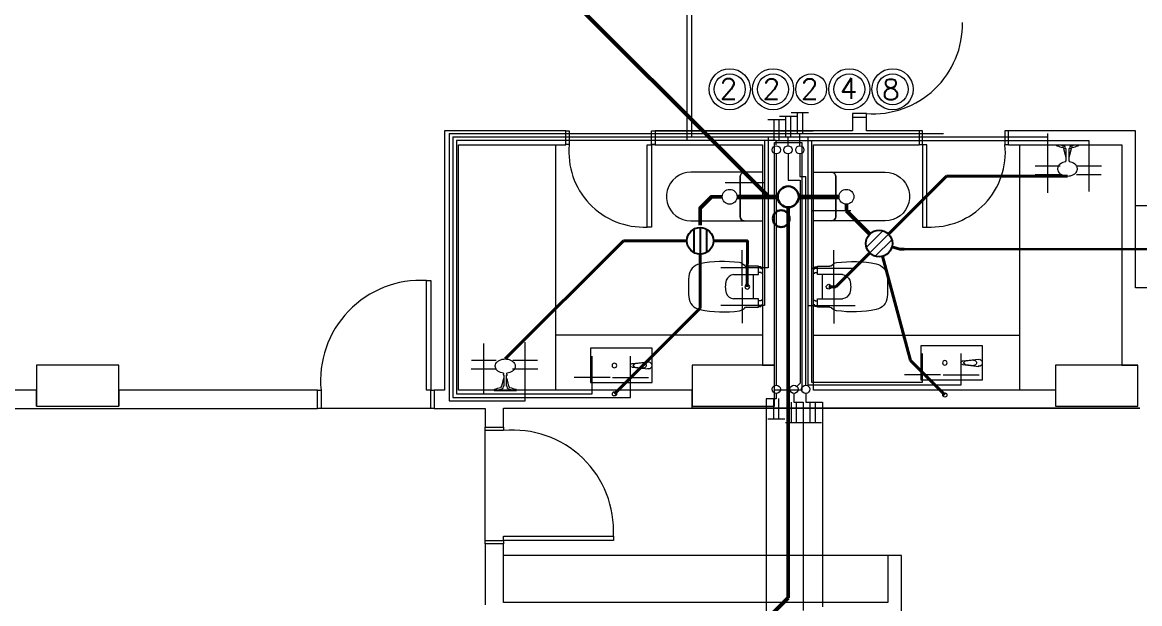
# Model space of a CAD drawing. Header units: millimetres. Extents: x 539 to 842, y -453 to -96.
# Drawn here: x 756.59 to 764.73, y -267.34 to -263.1 of the extents above; entities that cross this region are included whole.
import ezdxf

# ---------------------------------------------------------------- set-up
doc = ezdxf.new("R2010")
doc.units = ezdxf.units.MM
doc.header["$LTSCALE"] = 0.1
doc.linetypes.add('ACAD_ISO02W100', pattern=[15, 12, -3])
doc.linetypes.add('CONTINUA', pattern=[0])
doc.layers.get('0').update_dxf_attribs({"lineweight": 5})
for name, color, linetype, lineweight in [('00-Agua Caliente', 1, 'Continuous', 20), ('00-Agua Fria', 5, 'ACAD_ISO02W100', 20), ('00-Texto AC', 7, 'Continuous', 18), ('00-Texto AF', 7, 'Continuous', 18), ('A-DETL-GENF', 7, 'Continuous', 5), ('MUEBLES', 250, 'Continuous', 5), ('P-SANR-FIXT', 7, 'Continuous', 5)]:
    doc.layers.add(name, color=color, linetype=linetype, lineweight=lineweight)
for name, color, linetype in [('00-Pluvial', 40, 'Continuous'), ('00-Secundario', 24, 'Continuous'), ('00-Ventilacion', 3, 'Continuous'), ('Secundario', 24, 'Continuous'), ('Textos', 7, 'Continuous')]:
    doc.layers.add(name, color=color, linetype=linetype)
doc.layers.add('00-Primario', color=7, linetype='Continuous', true_color=0xff2400)
doc.styles.add('Romans', font='romans.shx')

# ---------------------------------------------------------------- blocks, each defined once
blk = doc.blocks.new('LLP')
at = {"layer": '00-Agua Fria', "color": 0, "linetype": 'Continuous', "lineweight": 20}
for p, q in [((-1, 2.4), (1, 2.4)), ((-0.3, 2.4), (-0.3, 0)), ((0.3, 2.4), (0.3, 0))]:
    blk.add_line(p, q, dxfattribs=at)
blk = doc.blocks.new('Shower-Valve_Trim-KOHLER-Alteo-K-TS45106 - 2_5 GPM_ 2BZ-Oil-Rubed Nickel-V9-2-TORRE-ARQ- PB _-2_14_')
at = {"color": 8}
for p, q in [((4.3416, 6.4003), (4.3522, 6.4435)), ((4.3522, 6.4435), (4.3551, 6.4414)), ((4.3611, 6.4796), (4.3663, 6.4756)), ((4.3311, 6.3571), (4.3416, 6.4003)), ((4.3346, 6.3575), (4.3311, 6.3571)), ((4.367, 6.3792), (4.3521, 6.3806)), ((4.36, 6.4129), (4.3738, 6.4072)), ((4.411, 6.3673), (4.3642, 6.3675)), ((4.3688, 6.383), (4.368, 6.38)), ((4.4476, 6.3637), (4.3688, 6.383)), ((4.3744, 6.4061), (4.3737, 6.4031)), ((4.3737, 6.4031), (4.4525, 6.3838)), ((4.3768, 6.4189), (4.4184, 6.3975)), ((4.4123, 6.3677), (4.4126, 6.369)), ((4.419, 6.3952), (4.4193, 6.3965)), ((4.46, 6.3584), (4.4521, 6.3603)), ((4.4581, 6.3847), (4.466, 6.3828)), ((4.3287, 6.3221), (4.3222, 6.3209))]:
    blk.add_line(p, q, dxfattribs=at)
for centre, radius, start, end in [((4.3533, 6.4388), 0.00318, 6.89673, 54.99976), ((4.1344, 6.4123), 0.2237, 0.87148, 6.89673), ((4.3633, 6.4717), 0.00488, 3.25124, 51.85776), ((3.6273, 6.4299), 0.742, 359.93192, 3.25124), ((3.6943, 6.7037), 0.742, 329.25124, 332.57056), ((4.3342, 6.3607), 0.00318, 277.50273, 325.60576), ((4.1522, 6.4853), 0.2237, 325.60576, 331.63101), ((4.3518, 6.3775), 0.00308, 84.79907, 151.63101), ((4.3662, 6.3551), 0.0149, 139.93192, 152.57056), ((4.3601, 6.3601), 0.00706, 97.52328, 139.93192), ((4.3611, 6.4158), 0.00308, 180.87148, 247.70342), ((4.3591, 6.3678), 0.000695, 277.52328, 356.27299), ((4.3603, 6.3677), 0.000526, 67.97398, 174.18146), ((4.3642, 6.3773), 0.00985, 247.97398, 269.79628), ((4.3671, 6.3802), 0.000995, 264.79907, 346.25124), ((4.3842, 6.429), 0.0149, 179.93192, 192.57056), ((4.3766, 6.4273), 0.00706, 192.57056, 234.9792), ((4.3721, 6.421), 0.000695, 336.2295, 54.9792), ((4.3733, 6.4205), 0.000526, 158.32103, 264.52851), ((4.3723, 6.4102), 0.00985, 62.70621, 84.52851), ((4.3734, 6.4063), 0.000995, 346.25124, 67.70342), ((4.411, 6.3681), 0.000762, 270.10196, 0.78918), ((4.4127, 6.3681), 0.000925, 95.99199, 180.78918), ((4.4128, 6.3676), 0.000513, 166.25124, 262.7617), ((4.4315, 6.0165), 0.3511, 89.94621, 93.06876), ((4.418, 6.3968), 0.000762, 331.71331, 62.40053), ((4.4195, 6.396), 0.000925, 151.71331, 236.5105), ((4.4198, 6.3964), 0.000513, 69.74079, 166.25124), ((4.5985, 6.6992), 0.3511, 239.43373, 242.55628), ((4.4505, 6.3738), 0.0125, 223.48534, 233.5491), ((4.4442, 6.3652), 0.00187, 233.5491, 279.64306), ((4.4504, 6.3734), 0.0125, 98.95338, 109.01715), ((4.4538, 6.3672), 0.00706, 209.18705, 256.25124), ((4.4488, 6.384), 0.00187, 52.85943, 98.95338), ((4.4225, 6.3692), 0.0319, 28.28366, 30.72004), ((4.4564, 6.3779), 0.00706, 76.25124, 123.31544), ((4.5499, 6.3483), 0.0905, 173.62859, 201.41237), ((4.5504, 6.3502), 0.0905, 131.09011, 158.87389), ((4.5218, 6.383), 0.0469, 98.14028, 131.09011), ((4.5208, 6.3899), 0.0399, 63.17455, 98.14028), ((4.5204, 6.3891), 0.0408, 36.26017, 63.17455), ((4.5007, 6.3747), 0.0652, 13.91273, 36.26017), ((4.4667, 6.3697), 0.0998, 346.25124, 359.22074), ((4.4796, 6.3695), 0.0869, 359.22074, 13.91273), ((4.3278, 6.3269), 0.00488, 280.64472, 329.25124), ((4.5094, 6.3324), 0.0469, 201.41237, 234.3622), ((4.5053, 6.3267), 0.0399, 234.3622, 269.32793), ((4.5053, 6.3276), 0.0408, 269.32793, 296.24232), ((4.4945, 6.3495), 0.0652, 296.24232, 318.58976), ((4.4782, 6.3639), 0.0869, 318.58976, 333.28175), ((4.4667, 6.3697), 0.0998, 333.28175, 346.25124)]:
    blk.add_arc(centre, radius, start, end, dxfattribs=at)
blk = doc.blocks.new('Sanitary_Toilets_Ceramica-Catalano_Zero-70-One-Piece-Close-Coupled-Syphonic - Default-V1-2-TORRE-ARQ- PB _-2_14_')
at = {"layer": 'A-DETL-GENF', "color": 8}
for p, q in [((0.0444, 0.177), (0.0015, 0.177)), ((0.0887, 0.177), (0.0444, 0.177)), ((0.1331, 0.177), (0.0887, 0.177)), ((0.1331, 0.177), (0.1423, 0.1755)), ((0.524, 0.177), (0.1331, 0.177)), ((0.1423, 0.1755), (0.1331, 0.177)), ((0.1423, 0.1755), (0.1507, 0.1713)), ((0.1507, 0.1713), (0.1423, 0.1755)), ((0.1507, 0.1713), (0.1573, 0.1646)), ((0.1573, 0.1646), (0.1507, 0.1713)), ((0.1573, 0.1646), (0.1616, 0.1563)), ((0.1616, 0.1563), (0.1573, 0.1646)), ((0.5531, 0.1746), (0.524, 0.177)), ((0.5815, 0.1674), (0.5531, 0.1746)), ((0.6082, 0.1557), (0.5815, 0.1674)), ((0.1616, 0.1563), (0.1631, 0.147)), ((0.1631, 0.147), (0.1616, 0.1563)), ((0.1631, 0.147), (0.1631, -0.147)), ((0.1631, 0.098), (0.1631, 0.147)), ((0.1631, 0.049), (0.1631, 0.098)), ((0.6327, 0.1397), (0.6082, 0.1557)), ((0.6542, 0.1199), (0.6327, 0.1397)), ((0.6722, 0.0968), (0.6542, 0.1199)), ((0.6861, 0.0711), (0.6722, 0.0968)), ((0.1631, 0), (0.1631, 0.049)), ((0.6956, 0.0435), (0.6861, 0.0711)), ((0.7004, 0.0146), (0.6956, 0.0435)), ((0.7004, -0.0146), (0.7004, 0.0146)), ((0.1631, -0.049), (0.1631, 0)), ((0.1631, -0.098), (0.1631, -0.049)), ((0.6722, -0.0968), (0.6861, -0.0711)), ((0.6861, -0.0711), (0.6956, -0.0435)), ((0.6956, -0.0435), (0.7004, -0.0146)), ((0.1616, -0.1563), (0.1573, -0.1646)), ((0.1573, -0.1646), (0.1616, -0.1563)), ((0.1631, -0.147), (0.1616, -0.1563)), ((0.1616, -0.1563), (0.1631, -0.147)), ((0.1631, -0.147), (0.1631, -0.098)), ((0.5815, -0.1674), (0.6082, -0.1557)), ((0.6082, -0.1557), (0.6327, -0.1397)), ((0.6327, -0.1397), (0.6542, -0.1199)), ((0.6542, -0.1199), (0.6722, -0.0968)), ((0.0015, -0.177), (0.0444, -0.177)), ((0.0444, -0.177), (0.0887, -0.177)), ((0.0887, -0.177), (0.1331, -0.177)), ((0.1423, -0.1755), (0.1331, -0.177)), ((0.1331, -0.177), (0.1423, -0.1755)), ((0.1331, -0.177), (0.524, -0.177)), ((0.1507, -0.1713), (0.1423, -0.1755)), ((0.1423, -0.1755), (0.1507, -0.1713)), ((0.1573, -0.1646), (0.1507, -0.1713)), ((0.1507, -0.1713), (0.1573, -0.1646)), ((0.524, -0.177), (0.5531, -0.1746)), ((0.5531, -0.1746), (0.5815, -0.1674))]:
    blk.add_line(p, q, dxfattribs=at)
blk = doc.blocks.new('Vitreous china bidet _ Debba _ Roca _ 355994xx0 - White - Debba- Roca-2705266-2-TORRE-ARQ- PB _-2_14_')
at = {"layer": 'P-SANR-FIXT', "color": 8}
for p, q in [((0.0357, 0.0802), (0.0357, 0.2622)), ((0.2143, 0.2622), (0.2143, 0.0802)), ((-0.0236, 0.1689), (-0.0236, 0.0802)), ((0.2736, 0.0802), (0.2738, 0.1687)), ((0.0357, 0.1159), (0.2143, 0.1159)), ((-0.0236, 0.0802), (-0.0194, 0.0802)), ((-0.0194, 0.0802), (-0.0194, 0.0596)), ((-0.0194, 0.0802), (0.0221, 0.0802)), ((-0.0194, 0.0596), (-0.006, 0.0596)), ((-0.006, 0.0596), (-0.006, 0.0508)), ((0.0221, 0.0802), (0.0357, 0.0802)), ((0.0221, 0.0596), (0.0221, 0.0802)), ((0.026, 0.0596), (0.0221, 0.0596)), ((0.026, 0.0508), (0.026, 0.0596)), ((0.2143, 0.0802), (0.2279, 0.0802)), ((0.224, 0.0596), (0.2279, 0.0596)), ((0.224, 0.0508), (0.224, 0.0596)), ((0.2279, 0.0802), (0.2694, 0.0802)), ((0.2279, 0.0596), (0.2279, 0.0802)), ((0.256, 0.0508), (0.256, 0.0596)), ((0.256, 0.0596), (0.2694, 0.0596)), ((0.2694, 0.0596), (0.2694, 0.0802)), ((0.2694, 0.0802), (0.2736, 0.0802))]:
    blk.add_line(p, q, dxfattribs=at)
for centre, radius, start, end in [((0.0575, 0.4868), 0.1013, 93.86915, 168.75559), ((0.125, -0.5106), 1.1009, 86.13085, 93.86915), ((0.1925, 0.4868), 0.1013, 11.24441, 86.13085), ((0.8089, 0.3374), 0.8673, 168.75559, 187.87391), ((-0.5589, 0.3374), 0.8673, 352.12609, 11.24441), ((0.1, 0.2529), 0.0649, 110.16908, 171.83092), ((0.1293, 0.1353), 0.1859, 91.32885, 106.15101), ((0.1207, 0.1353), 0.1859, 73.84899, 88.67115), ((0.15, 0.2529), 0.0649, 8.16908, 69.83092), ((0.0086, 0.2267), 0.0594, 187.87391, 225.1331), ((-0.0411, 0.1689), 0.0175, 0, 63.70008), ((0.125, 0.1608), 0.0175, 0, 180), ((0.2904, 0.1686), 0.0167, 126.27151, 179.72849), ((0.2414, 0.2267), 0.0594, 311.25476, 352.12609), ((0.125, 0.1608), 0.0175, 180, 0)]:
    blk.add_arc(centre, radius, start, end, dxfattribs=at)
blk = doc.blocks.new('Bacha 45x25cm')
at = {"layer": 'MUEBLES', "color": 8}
for p, q in [((0.1116, 0.1456), (0.0994, 0.0278)), ((0.1062, 0.0625), (0.1134, 0.1271)), ((0.1367, 0.1258), (0.1438, 0.0625)), ((0.1384, 0.1456), (0.1506, 0.0278))]:
    blk.add_line(p, q, dxfattribs=at)
blk.add_lwpolyline([(0, 0.45), (0.25, 0.45), (0.25, 0), (0, 0)], close=True, dxfattribs=at)
blk.add_circle((0.125, 0.275), 0.0166, dxfattribs=at)
for centre, radius, start, end in [((0.125, 0.1456), 0.0134, 0, 180), ((0.125, 0.1258), 0.0117, 360, 173.64144), ((0.125, 0.0278), 0.0256, 168.17214, 11.82786), ((0.125, 0.0625), 0.0188, 167.28289, 12.84679)]:
    blk.add_arc(centre, radius, start, end, dxfattribs=at)
blk = doc.blocks.new('Shower-Valve_Trim-KOHLER-Alteo-K-TS45106 - 2_5 GPM_ 2BZ-Oil-Rubed Nickel-V13-2-TORRE-ARQ- PB _-2_14_')
at = {"layer": 'P-SANR-FIXT'}
for p, q in [((1.611, -12.1876), (1.6021, -12.2238)), ((1.6045, -12.1888), (1.611, -12.1876)), ((1.4751, -12.2514), (1.4672, -12.2495)), ((1.4732, -12.2251), (1.4811, -12.227)), ((1.5595, -12.2698), (1.4807, -12.2505)), ((1.4856, -12.2304), (1.5644, -12.2497)), ((1.5142, -12.2619), (1.5139, -12.2632)), ((1.5564, -12.2856), (1.5148, -12.2642)), ((1.5209, -12.2345), (1.5206, -12.2357)), ((1.5222, -12.234), (1.569, -12.2342)), ((1.5588, -12.2728), (1.5595, -12.2698)), ((1.5732, -12.2796), (1.5594, -12.2739)), ((1.5644, -12.2497), (1.5652, -12.2467)), ((1.5662, -12.2459), (1.5811, -12.2473)), ((1.5916, -12.267), (1.581, -12.3102)), ((1.6021, -12.2238), (1.5916, -12.267)), ((1.5986, -12.2243), (1.6021, -12.2238)), ((1.5722, -12.3464), (1.5669, -12.3423)), ((1.581, -12.3102), (1.5722, -12.3464)), ((1.581, -12.3102), (1.5781, -12.3081))]:
    blk.add_line(p, q, dxfattribs=at)
for centre, radius, start, end in [((1.4664, -12.2364), 0.0998, 153.28874, 166.25824), ((1.455, -12.2306), 0.0869, 138.59676, 153.28874), ((1.4387, -12.2162), 0.0652, 116.24931, 138.59676), ((1.4279, -12.1943), 0.0408, 89.33493, 116.24931), ((1.4279, -12.1935), 0.0399, 54.3692, 89.33493), ((1.4238, -12.1991), 0.0469, 21.41937, 54.3692), ((1.3832, -12.215), 0.0905, 353.63559, 21.41937), ((2.2389, -12.5704), 0.742, 149.25824, 152.57756), ((1.6054, -12.1936), 0.00488, 100.65172, 149.25824), ((1.4664, -12.2364), 0.0998, 166.25824, 179.22773), ((1.4536, -12.2362), 0.0869, 179.22773, 193.91972), ((1.4325, -12.2414), 0.0652, 193.91972, 216.26716), ((1.4128, -12.2559), 0.0408, 216.26716, 243.18155), ((1.4114, -12.2497), 0.0469, 278.14728, 311.09711), ((1.3828, -12.2169), 0.0905, 311.09711, 338.88089), ((1.4768, -12.2446), 0.00706, 256.25824, 303.32243), ((1.4794, -12.2339), 0.00706, 29.19404, 76.25824), ((1.5107, -12.2359), 0.0319, 208.29066, 210.72704), ((1.4844, -12.2507), 0.00187, 232.86642, 278.96038), ((1.4827, -12.2402), 0.0125, 278.96038, 289.02414), ((1.489, -12.232), 0.00187, 53.5561, 99.65005), ((1.4826, -12.2405), 0.0125, 43.49233, 53.5561), ((1.3347, -12.566), 0.3511, 59.44073, 62.56327), ((1.5017, -11.8832), 0.3511, 269.9532, 273.07575), ((1.5134, -12.2631), 0.000513, 249.74778, 346.25824), ((1.5137, -12.2627), 0.000925, 331.7203, 56.51749), ((1.5152, -12.2635), 0.000762, 151.7203, 242.40752), ((1.5204, -12.2343), 0.000513, 346.25824, 82.76869), ((1.5205, -12.2348), 0.000925, 275.99899, 0.79617), ((1.5222, -12.2348), 0.000762, 90.10895, 180.79617), ((1.5609, -12.2769), 0.00985, 242.71321, 264.5355), ((1.5598, -12.273), 0.000995, 166.25824, 247.71042), ((1.5599, -12.2872), 0.000526, 338.32802, 84.5355), ((1.5611, -12.2877), 0.000695, 156.23649, 234.9862), ((1.5566, -12.294), 0.00706, 12.57756, 54.9862), ((1.5661, -12.2469), 0.000995, 84.80606, 166.25824), ((1.569, -12.244), 0.00985, 67.98097, 89.80327), ((1.5728, -12.2344), 0.000526, 247.98097, 354.18845), ((1.5721, -12.2825), 0.00308, 0.87847, 67.71042), ((1.5741, -12.2345), 0.000695, 97.53028, 176.27998), ((1.573, -12.2268), 0.00706, 277.53028, 319.93892), ((1.7988, -12.279), 0.2237, 180.87847, 186.90372), ((1.567, -12.2218), 0.0149, 319.93892, 332.57756), ((1.5814, -12.2442), 0.00308, 264.80606, 331.63801), ((1.781, -12.352), 0.2237, 145.61276, 151.63801), ((1.599, -12.2274), 0.00318, 97.50972, 145.61276), ((1.4124, -12.2567), 0.0399, 243.18155, 278.14728), ((1.549, -12.2957), 0.0149, 359.93892, 12.57756), ((2.3059, -12.2966), 0.742, 179.93892, 183.25824), ((1.5699, -12.3384), 0.00488, 183.25824, 231.86476), ((1.5799, -12.3055), 0.00318, 186.90372, 235.00676)]:
    blk.add_arc(centre, radius, start, end, dxfattribs=at)
blk = doc.blocks.new('Shower-Valve_Trim-KOHLER-Alteo-K-TS45106 - 2_5 GPM_ 2BZ-Oil-Rubed Nickel-V14-2-TORRE-ARQ- PB _-2_14_')
at = {"color": 8}
for p, q in [((1.611, -12.1876), (1.6021, -12.2238)), ((1.6045, -12.1888), (1.611, -12.1876)), ((1.4751, -12.2514), (1.4672, -12.2495)), ((1.4732, -12.2251), (1.4811, -12.227)), ((1.5595, -12.2698), (1.4807, -12.2505)), ((1.4856, -12.2304), (1.5644, -12.2497)), ((1.5142, -12.2619), (1.5139, -12.2632)), ((1.5564, -12.2856), (1.5148, -12.2642)), ((1.5209, -12.2345), (1.5206, -12.2357)), ((1.5222, -12.234), (1.569, -12.2342)), ((1.5588, -12.2728), (1.5595, -12.2698)), ((1.5732, -12.2796), (1.5594, -12.2739)), ((1.5644, -12.2497), (1.5652, -12.2467)), ((1.5662, -12.2459), (1.5811, -12.2473)), ((1.5916, -12.267), (1.581, -12.3102)), ((1.6021, -12.2238), (1.5916, -12.267)), ((1.5986, -12.2243), (1.6021, -12.2238)), ((1.5722, -12.3464), (1.5669, -12.3423)), ((1.581, -12.3102), (1.5722, -12.3464)), ((1.581, -12.3102), (1.5781, -12.3081))]:
    blk.add_line(p, q, dxfattribs=at)
for centre, radius, start, end in [((1.4664, -12.2364), 0.0998, 153.28874, 166.25824), ((1.455, -12.2306), 0.0869, 138.59676, 153.28874), ((1.4387, -12.2162), 0.0652, 116.24931, 138.59676), ((1.4279, -12.1943), 0.0408, 89.33493, 116.24931), ((1.4279, -12.1935), 0.0399, 54.3692, 89.33493), ((1.4238, -12.1991), 0.0469, 21.41937, 54.3692), ((1.3832, -12.215), 0.0905, 353.63559, 21.41937), ((2.2389, -12.5704), 0.742, 149.25824, 152.57756), ((1.6054, -12.1936), 0.00488, 100.65172, 149.25824), ((1.4664, -12.2364), 0.0998, 166.25824, 179.22773), ((1.4536, -12.2362), 0.0869, 179.22773, 193.91972), ((1.4325, -12.2414), 0.0652, 193.91972, 216.26716), ((1.4128, -12.2559), 0.0408, 216.26716, 243.18155), ((1.4114, -12.2497), 0.0469, 278.14728, 311.09711), ((1.3828, -12.2169), 0.0905, 311.09711, 338.88089), ((1.4768, -12.2446), 0.00706, 256.25824, 303.32243), ((1.4794, -12.2339), 0.00706, 29.19404, 76.25824), ((1.5107, -12.2359), 0.0319, 208.29066, 210.72704), ((1.4844, -12.2507), 0.00187, 232.86642, 278.96038), ((1.4827, -12.2402), 0.0125, 278.96038, 289.02414), ((1.489, -12.232), 0.00187, 53.5561, 99.65005), ((1.4826, -12.2405), 0.0125, 43.49233, 53.5561), ((1.3347, -12.566), 0.3511, 59.44073, 62.56327), ((1.5017, -11.8832), 0.3511, 269.9532, 273.07575), ((1.5134, -12.2631), 0.000513, 249.74778, 346.25824), ((1.5137, -12.2627), 0.000925, 331.7203, 56.51749), ((1.5152, -12.2635), 0.000762, 151.7203, 242.40752), ((1.5204, -12.2343), 0.000513, 346.25824, 82.76869), ((1.5205, -12.2348), 0.000925, 275.99899, 0.79617), ((1.5222, -12.2348), 0.000762, 90.10895, 180.79617), ((1.5609, -12.2769), 0.00985, 242.71321, 264.5355), ((1.5598, -12.273), 0.000995, 166.25824, 247.71042), ((1.5599, -12.2872), 0.000526, 338.32802, 84.5355), ((1.5611, -12.2877), 0.000695, 156.23649, 234.9862), ((1.5566, -12.294), 0.00706, 12.57756, 54.9862), ((1.5661, -12.2469), 0.000995, 84.80606, 166.25824), ((1.569, -12.244), 0.00985, 67.98097, 89.80327), ((1.5728, -12.2344), 0.000526, 247.98097, 354.18845), ((1.5721, -12.2825), 0.00308, 0.87847, 67.71042), ((1.5741, -12.2345), 0.000695, 97.53028, 176.27998), ((1.573, -12.2268), 0.00706, 277.53028, 319.93892), ((1.7988, -12.279), 0.2237, 180.87847, 186.90372), ((1.567, -12.2218), 0.0149, 319.93892, 332.57756), ((1.5814, -12.2442), 0.00308, 264.80606, 331.63801), ((1.781, -12.352), 0.2237, 145.61276, 151.63801), ((1.599, -12.2274), 0.00318, 97.50972, 145.61276), ((1.4124, -12.2567), 0.0399, 243.18155, 278.14728), ((1.549, -12.2957), 0.0149, 359.93892, 12.57756), ((2.3059, -12.2966), 0.742, 179.93892, 183.25824), ((1.5699, -12.3384), 0.00488, 183.25824, 231.86476), ((1.5799, -12.3055), 0.00318, 186.90372, 235.00676)]:
    blk.add_arc(centre, radius, start, end, dxfattribs=at)
blk = doc.blocks.new('2-3y4P F')
at = {"color": 8, "lineweight": 18}
for p, q in [((762.7412, -263.7676), (762.6412, -263.7676)), ((762.6412, -263.7676), (762.6412, -263.7926)), ((762.6412, -263.7926), (762.6412, -263.8926)), ((762.6412, -263.7926), (762.7412, -263.7926)), ((762.7412, -263.7926), (762.7412, -263.7676)), ((762.7412, -263.8926), (762.7412, -263.7926)), ((760.5515, -263.8926), (759.668, -263.8926)), ((759.668, -263.8926), (759.668, -265.7836)), ((760.5515, -263.8933), (760.5765, -263.8933)), ((760.5515, -263.9933), (760.5515, -263.8933)), ((760.5765, -263.8933), (760.5765, -263.9933)), ((761.1765, -263.8933), (761.2015, -263.8933)), ((761.1765, -263.9933), (761.1765, -263.8933)), ((762.6412, -263.8926), (761.2015, -263.8926)), ((761.2015, -263.8933), (761.2015, -263.9933)), ((761.2015, -263.8941), (761.9845, -263.8941)), ((761.9845, -263.8926), (761.9845, -263.8941)), ((761.9875, -263.8926), (761.9875, -263.8951)), ((761.9875, -263.8941), (762.3537, -263.8941)), ((762.3537, -263.8951), (762.3537, -263.8926)), ((762.3567, -263.8941), (762.3567, -263.8926)), ((763.1262, -263.8926), (762.7412, -263.8926)), ((763.1512, -263.8933), (763.1262, -263.8933)), ((763.1262, -263.8933), (763.1262, -263.9933)), ((763.1512, -263.9933), (763.1512, -263.8933)), ((763.7762, -263.8933), (763.7512, -263.8933)), ((763.7512, -263.8933), (763.7512, -263.9933)), ((764.703, -263.8926), (763.7762, -263.8926)), ((763.7762, -263.9933), (763.7762, -263.8933)), ((764.703, -265.0377), (764.703, -263.8926)), ((762.071, -263.9776), (762.2702, -263.9776)), ((762.071, -265.5993), (762.071, -263.9776)), ((762.2702, -263.9776), (762.2702, -265.7831)), ((759.7695, -263.9941), (760.5515, -263.9941)), ((759.7695, -265.7831), (759.7695, -263.9941)), ((760.4753, -263.9942), (760.4754, -265.7827)), ((760.5765, -263.9933), (760.5515, -263.9933)), ((761.145, -263.9941), (761.1765, -263.9941)), ((761.145, -264.5941), (761.145, -263.9941)), ((761.2015, -263.9933), (761.1765, -263.9933)), ((761.2015, -263.9941), (761.1765, -263.9941)), ((761.1765, -263.9941), (761.1765, -264.5941)), ((761.2015, -263.9941), (761.9845, -263.9941)), ((761.9845, -263.9941), (761.9845, -265.5993)), ((762.3567, -263.9941), (763.1262, -263.9941)), ((762.3567, -265.7831), (762.3567, -263.9941)), ((763.1262, -263.9933), (763.1512, -263.9933)), ((763.1512, -263.9941), (763.1262, -263.9941)), ((763.1512, -263.9941), (763.1512, -264.5941)), ((763.1827, -263.9941), (763.1512, -263.9941)), ((763.1827, -264.5941), (763.1827, -263.9941)), ((763.7512, -263.9933), (763.7762, -263.9933)), ((763.7762, -263.9941), (764.6015, -263.9941)), ((763.8567, -263.994), (763.8568, -265.783)), ((764.6015, -263.9941), (764.6015, -265.5996)), ((764.703, -264.4377), (768.5823, -264.4377)), ((761.1765, -264.5941), (761.145, -264.5941)), ((763.1512, -264.5941), (763.1827, -264.5941)), ((759.5373, -264.9836), (759.568, -264.9836)), ((759.5373, -265.7836), (759.5373, -264.9836)), ((759.568, -264.9836), (759.568, -265.7836)), ((768.5823, -265.0377), (764.703, -265.0377)), ((761.9837, -265.3827), (760.4754, -265.3827)), ((762.3567, -265.3826), (763.8567, -265.3825)), ((757.295, -265.5996), (756.695, -265.5996)), ((756.695, -265.5996), (756.695, -265.7836)), ((757.295, -265.7836), (757.295, -265.5996)), ((762.071, -265.5996), (761.471, -265.5996)), ((761.471, -265.5996), (761.471, -265.7831)), ((761.9845, -265.5993), (762.071, -265.5993)), ((762.071, -265.8996), (762.071, -265.5996)), ((764.6015, -265.5996), (764.118, -265.5996)), ((764.118, -265.5996), (764.118, -265.7831)), ((764.6045, -265.5996), (764.6015, -265.5996)), ((764.6015, -265.5996), (764.718, -265.5996)), ((764.6055, -265.5996), (764.6045, -265.5996)), ((764.618, -265.5996), (764.6055, -265.5996)), ((764.718, -265.5996), (764.618, -265.5996)), ((764.718, -265.8996), (764.718, -265.5996)), ((756.695, -265.7836), (753.0661, -265.7836)), ((756.695, -265.7836), (756.695, -265.7851)), ((756.695, -265.8996), (756.695, -265.7836)), ((756.695, -265.7851), (756.695, -265.7861)), ((756.695, -265.7861), (756.695, -265.7986)), ((756.695, -265.7986), (756.695, -265.7996)), ((756.695, -265.7996), (756.695, -265.8996)), ((757.295, -265.7851), (757.295, -265.7836)), ((758.743, -265.7836), (757.295, -265.7836)), ((757.295, -265.7836), (757.295, -265.8996)), ((757.295, -265.7861), (757.295, -265.7851)), ((757.295, -265.7986), (757.295, -265.7861)), ((757.295, -265.7996), (757.295, -265.7986)), ((757.295, -265.8996), (757.295, -265.7996)), ((758.743, -265.7835), (758.768, -265.7835)), ((758.743, -265.9171), (758.743, -265.7835)), ((758.768, -265.7835), (758.768, -265.9171)), ((759.568, -265.7836), (759.5373, -265.7836)), ((759.568, -265.7835), (759.593, -265.7835)), ((759.568, -265.9171), (759.568, -265.7835)), ((759.593, -265.7835), (759.593, -265.9171)), ((759.668, -265.7836), (759.593, -265.7836)), ((761.471, -265.7831), (759.7695, -265.7831)), ((761.471, -265.7831), (761.471, -265.7861)), ((761.471, -265.8996), (761.471, -265.7831)), ((761.471, -265.7861), (761.471, -265.7871)), ((761.471, -265.7871), (761.471, -265.7996)), ((761.471, -265.7996), (761.471, -265.8996)), ((764.118, -265.7831), (762.3567, -265.7831)), ((764.118, -265.7831), (764.118, -265.7861)), ((764.118, -265.7861), (764.118, -265.7871)), ((764.118, -265.7871), (764.118, -265.7996)), ((764.118, -265.7996), (764.118, -265.8996)), ((752.4661, -265.9171), (758.743, -265.9171)), ((753.0661, -265.9156), (758.743, -265.9156)), ((756.695, -265.8996), (757.295, -265.8996)), ((758.768, -265.9171), (758.743, -265.9171)), ((759.568, -265.9171), (758.768, -265.9171)), ((759.593, -265.9171), (759.568, -265.9171)), ((759.593, -265.9171), (759.9643, -265.9171)), ((759.9643, -265.9171), (759.9643, -266.0521)), ((760.0978, -265.9146), (761.471, -265.9146)), ((760.0978, -266.0521), (760.0978, -265.9146)), ((761.471, -265.8996), (762.071, -265.8996)), ((761.471, -265.9146), (761.471, -265.8996)), ((761.471, -265.9121), (764.7305, -265.9121)), ((761.471, -265.9146), (764.733, -265.9146)), ((762.2677, -265.9131), (764.7315, -265.9131)), ((764.118, -265.8996), (764.6015, -265.8996)), ((764.6015, -265.8996), (764.6045, -265.8996)), ((764.6045, -265.8996), (764.6055, -265.8996)), ((764.6055, -265.8996), (764.618, -265.8996)), ((764.618, -265.8996), (764.718, -265.8996)), ((759.9643, -266.0521), (760.0979, -266.0521)), ((759.9643, -266.0771), (759.9643, -266.0521)), ((759.9643, -266.8771), (759.9643, -266.0771)), ((760.0979, -266.0771), (759.9643, -266.0771)), ((760.0979, -266.0521), (760.0979, -266.0771)), ((759.9643, -266.8771), (760.0979, -266.8771)), ((759.9643, -266.9021), (759.9643, -266.8771)), ((759.9643, -266.9021), (759.9643, -267.3453)), ((760.0979, -266.9021), (759.9643, -266.9021)), ((760.0978, -266.8771), (760.0978, -266.8464)), ((760.0978, -266.8464), (760.8978, -266.8464)), ((760.8978, -266.8771), (760.0978, -266.8771)), ((760.0978, -267.3303), (760.0978, -266.9021)), ((760.0979, -266.8771), (760.0979, -266.9021)), ((760.8978, -266.8464), (760.8978, -266.8771)), ((762.8973, -266.9873), (760.0978, -266.9873)), ((762.9973, -266.9873), (762.8973, -266.9873)), ((762.8973, -266.9873), (762.8973, -267.3303)), ((762.9973, -268.1915), (762.9973, -266.9873)), ((762.8973, -267.3303), (760.0978, -267.3303))]:
    blk.add_line(p, q, dxfattribs=at)
at = {"color": 8, "linetype": 'CONTINUA', "lineweight": 18}
blk.add_line((762.2702, -265.7831), (762.071, -265.7831), dxfattribs=at)
at = {"color": 8, "lineweight": 18}
for centre, radius, start, end in [((762.788, -263.1159), 0.6534, 265.89838, 1.16402), ((761.1202, -264.0482), 0.5464, 174.31204, 272.59832), ((763.2075, -264.0482), 0.5464, 267.40168, 5.68796), ((759.4949, -265.7127), 0.7303, 86.67006, 185.56979), ((760.1687, -266.804), 0.7303, 356.67006, 95.56979)]:
    blk.add_arc(centre, radius, start, end, dxfattribs=at)
for name, p, rotation in [('Shower-Valve_Trim-KOHLER-Alteo-K-TS45106 - 2_5 GPM_ 2BZ-Oil-Rubed Nickel-V9-2-TORRE-ARQ- PB _-2_14_', (756.9574, -261.2992), 283.7592465632944), ('Sanitary_Toilets_Ceramica-Catalano_Zero-70-One-Piece-Close-Coupled-Syphonic - Default-V1-2-TORRE-ARQ- PB _-2_14_', (761.9852, -264.372), 180.0034968838609), ('Vitreous china bidet _ Debba _ Roca _ 355994xx0 - White - Debba- Roca-2705266-2-TORRE-ARQ- PB _-2_14_', (762.0345, -265.1536), 90.0034969296355)]:
    blk.add_blockref(name, p, dxfattribs=dict(at, rotation=rotation))
for name, p, xscale, rotation in [('Sanitary_Toilets_Ceramica-Catalano_Zero-70-One-Piece-Close-Coupled-Syphonic - Default-V1-2-TORRE-ARQ- PB _-2_14_', (762.3552, -264.3719), -0.9999999999999982, 180.003496975409), ('Vitreous china bidet _ Debba _ Roca _ 355994xx0 - White - Debba- Roca-2705266-2-TORRE-ARQ- PB _-2_14_', (762.306, -265.1536), -1, 270.0034969296346), ('Bacha 45x25cm', (761.1807, -265.4774), -1.000000000000002, 90.00000028543415), ('Bacha 45x25cm', (763.5882, -265.4582), -1.000000000000002, 90.00000028543415), ('Shower-Valve_Trim-KOHLER-Alteo-K-TS45106 - 2_5 GPM_ 2BZ-Oil-Rubed Nickel-V13-2-TORRE-ARQ- PB _-2_14_', (748.5736, -261.3202), -1, 76.24075343670569), ('Shower-Valve_Trim-KOHLER-Alteo-K-TS45106 - 2_5 GPM_ 2BZ-Oil-Rubed Nickel-V14-2-TORRE-ARQ- PB _-2_14_', (748.5736, -261.3202), -1, 76.24075343670569)]:
    blk.add_blockref(name, p, dxfattribs=dict(at, xscale=xscale, rotation=rotation))

msp = doc.modelspace()

# ---------------------------------------------------------------- linework, layer by layer
at = {"layer": '00-Agua Caliente', "color": 1, "linetype": 'Continuous', "lineweight": 20}
for p, q in [((764.0615, -263.9117), (764.0615, -264.345)), ((763.9703, -264.1478), (764.1528, -264.1478)), ((763.9716, -264.2108), (764.1514, -264.2108)), ((761.8367, -265.0231), (761.8367, -264.7613)), ((762.0258, -264.8922), (761.6812, -264.8922)), ((762.5045, -265.0341), (762.5045, -265.2958)), ((762.3153, -265.165), (762.6599, -265.165)), ((760.2552, -265.8605), (760.2552, -265.4326)), ((761.0236, -265.8347), (761.0236, -265.5342)), ((763.4311, -265.744), (763.4311, -265.5149)), ((760.3451, -265.5668), (760.1653, -265.5668)), ((760.3465, -265.6298), (760.164, -265.6298)), ((760.8927, -265.6896), (761.1545, -265.6896)), ((763.3002, -265.6704), (763.562, -265.6704))]:
    msp.add_line(p, q, dxfattribs=at)
at = {"layer": '00-Agua Caliente', "linetype": 'CONTINUA'}
for points in [[(760.853, -261.0797), (760.853, -262.898), (761.4663, -262.898), (761.4663, -263.9375)], [(759.7282, -263.9375), (764.0615, -263.9375)], [(759.7282, -263.9375), (759.7282, -265.8347)], [(762.0258, -263.9375), (762.0258, -264.8922)], [(762.1706, -264.0014), (762.1706, -263.9375)], [(762.3153, -263.9375), (762.3153, -265.744)], [(762.1706, -264.0614), (762.1706, -264.2517), (762.2591, -264.2517), (762.2591, -265.7307)], [(762.2352, -265.7546), (762.2591, -265.7307)], [(762.3153, -265.744), (763.4311, -265.744)], [(759.7282, -265.8347), (761.0236, -265.8347)], [(762.2139, -265.8058), (762.2139, -265.8697)], [(762.2139, -265.8697), (762.2816, -265.8697), (762.2816, -267.3871)]]:
    msp.add_lwpolyline(points, dxfattribs=at)
at = {"layer": '00-Agua Caliente', "linetype": 'ACAD_ISO02W100', "ltscale": 3}
for points in [[(759.7024, -263.9117), (764.0615, -263.9117)], [(759.7024, -263.9117), (759.7024, -265.8605)], [(762.2562, -264.0014), (762.2562, -263.9117)], [(762.2562, -264.0614), (762.2562, -264.2259), (762.2996, -264.2259)], [(762.2996, -265.7458), (762.2996, -264.2259)], [(762.2996, -265.8058), (762.2996, -265.8697)], [(759.7024, -265.8605), (760.2552, -265.8605)], [(762.2996, -265.8697), (762.4205, -265.8697), (762.4205, -267.3613)]]:
    msp.add_lwpolyline(points, dxfattribs=at)
at = {"layer": '00-Agua Caliente', "color": 1}
for centre, radius in [((762.0612, -263.5901), 0.15), ((762.0612, -263.5901), 0.1127), ((762.3391, -263.5901), 0.1127)]:
    msp.add_circle(centre, radius, dxfattribs=at)
at = {"layer": '00-Agua Caliente', "color": 1, "linetype": 'CONTINUA', "lineweight": 20}
for centre in [(762.1706, -264.0314), (762.2562, -264.0314), (762.2139, -265.7758), (762.2996, -265.7758)]:
    msp.add_circle(centre, 0.03, dxfattribs=at)
at = {"layer": '00-Agua Fria', "color": 5, "linetype": 'Continuous', "lineweight": 20}
for p, q in [((764.3626, -263.9633), (764.3626, -264.3353)), ((764.2713, -264.1478), (764.4538, -264.1478)), ((764.2726, -264.2108), (764.4525, -264.2108)), ((762.0001, -264.2713), (761.712, -264.2713)), ((762.3411, -264.4725), (762.6291, -264.4725)), ((762.5045, -265.0235), (762.5045, -264.7617)), ((762.3411, -264.8926), (762.6599, -264.8926)), ((761.8367, -265.0336), (761.8367, -265.2954)), ((762.0001, -265.1645), (761.6812, -265.1645)), ((759.9542, -265.8089), (759.9542, -265.4423)), ((760.7429, -265.8089), (760.7429, -265.5342)), ((763.1504, -265.724), (763.1504, -265.5149)), ((760.0441, -265.5668), (759.8642, -265.5668)), ((760.0454, -265.6298), (759.8629, -265.6298)), ((760.8738, -265.6896), (760.612, -265.6896)), ((763.2813, -265.6704), (763.0195, -265.6704))]:
    msp.add_line(p, q, dxfattribs=at)
at = {"layer": '00-Agua Fria', "ltscale": 3}
for points in [[(760.8241, -261.4103), (760.8241, -262.9263), (761.4335, -262.9263), (761.4335, -263.9633)], [(762.0849, -263.9947), (762.0849, -263.9633), (759.754, -263.9633)], [(759.754, -263.9633), (759.754, -265.8089)], [(762.0001, -263.9633), (762.0001, -265.1645)], [(762.0849, -263.9633), (764.3626, -263.9633)], [(762.3411, -263.9633), (762.3411, -265.724)], [(762.0849, -264.0614), (762.0849, -265.7458)], [(762.3411, -265.724), (763.1504, -265.724)], [(759.754, -265.8089), (760.7429, -265.8089)], [(762.0849, -265.8449), (762.0101, -265.8449), (762.0101, -267.4166)], [(762.0849, -265.8058), (762.0849, -265.8449)]]:
    msp.add_lwpolyline(points, dxfattribs=at)
at = {"layer": '00-Agua Fria', "linetype": 'CONTINUA', "lineweight": 20}
for centre, radius in [((761.7461, -263.5901), 0.15), ((761.7461, -263.5901), 0.1127), ((762.0849, -264.0314), 0.03), ((762.0849, -265.7758), 0.03)]:
    msp.add_circle(centre, radius, dxfattribs=at)
at = {"layer": '00-Pluvial', "lineweight": 20}
for radius in [0.15, 0.1127]:
    msp.add_circle((762.932, -263.5901), radius, dxfattribs=at)
at = {"layer": '00-Pluvial', "lineweight": 30}
msp.add_circle((762.1211, -264.5327), 0.0612, dxfattribs=at)
at = {"layer": '00-Primario', "lineweight": 50}
for points in [[(760.3138, -261.631), (760.3138, -262.657), (762.0302, -264.3734)], [(761.6922, -264.3734), (761.6119, -264.3734), (761.53, -264.4553), (761.53, -264.58)], [(762.1719, -264.45), (762.1719, -267.2961)], [(762.5962, -264.4276), (762.5962, -264.4761)], [(762.7654, -264.6454), (762.5962, -264.4761)], [(761.8356, -267.6324), (762.1719, -267.2961)]]:
    msp.add_lwpolyline(points, dxfattribs=at)
at = {"layer": '00-Primario', "lineweight": 60}
for points in [[(761.8004, -264.3734), (762.0954, -264.3734)], [(762.2484, -264.3734), (762.542, -264.3734)]]:
    msp.add_lwpolyline(points, dxfattribs=at)
at = {"layer": '00-Primario', "lineweight": 20}
for centre, radius in [((762.6169, -263.5901), 0.1127), ((761.745, -264.3734), 0.0541), ((762.5962, -264.3734), 0.0541)]:
    msp.add_circle(centre, radius, dxfattribs=at)
at = {"layer": '00-Primario', "lineweight": 30}
msp.add_circle((762.1719, -264.3734), 0.0765, dxfattribs=at)
at = {"layer": '00-Secundario'}
for p, q in [((761.484, -264.6094), (761.484, -264.7795)), ((761.53, -264.5977), (761.53, -264.7912)), ((761.576, -264.6094), (761.576, -264.7795))]:
    msp.add_line(p, q, dxfattribs=at)
at = {"layer": '00-Secundario', "lineweight": 15}
for p, q in [((762.8618, -264.6212), (762.741, -264.741)), ((762.9022, -264.6454), (762.7654, -264.7822)), ((762.9266, -264.6865), (762.8058, -264.8063))]:
    msp.add_line(p, q, dxfattribs=at)
at = {"layer": '00-Secundario', "lineweight": 40}
for points in [[(762.9022, -264.6454), (763.3251, -264.2225)], [(763.3251, -264.2225), (764.2067, -264.2225)], [(760.9707, -264.6945), (760.1101, -265.5551)], [(761.4333, -264.6945), (760.9707, -264.6945)], [(761.6267, -264.6945), (761.8742, -264.6948)], [(761.8742, -264.6948), (761.8742, -264.6948), (761.8737, -265.0286)], [(761.53, -264.7912), (761.53, -265.1853)], [(762.7654, -264.7822), (762.7364, -264.8112)], [(762.9272, -264.7388), (762.9852, -264.7544)], [(762.9852, -264.7544), (763.0175, -264.7544)], [(762.519, -265.0286), (762.7364, -264.8112)], [(762.8588, -264.8072), (763.0622, -265.5662)], [(762.4667, -265.0286), (762.519, -265.0286)], [(761.53, -265.1853), (760.9057, -265.8096)], [(763.0622, -265.5662), (763.3132, -265.8172)]]:
    msp.add_lwpolyline(points, dxfattribs=at)
at = {"layer": '00-Secundario', "lineweight": 30}
msp.add_lwpolyline([(763.0175, -264.7544), (768.0243, -264.7544), (768.6253, -264.1528)], dxfattribs=at)
at = {"layer": '00-Secundario', "lineweight": 25}
for centre in [(761.53, -264.6945), (762.8338, -264.7138), (762.8338, -264.7138)]:
    msp.add_circle(centre, 0.0967, dxfattribs=at)
at = {"layer": '00-Ventilacion', "color": 3, "lineweight": 20}
msp.add_circle((762.6169, -263.5901), 0.15, dxfattribs=at)
at = {"layer": 'Secundario', "linetype": 'Continuous', "lineweight": 20}
for centre in [(760.9057, -265.8096), (763.3132, -265.8172)]:
    msp.add_circle(centre, 0.0151, dxfattribs=at)

# ---------------------------------------------------------------- block references
at = {"color": 2, "linetype": 'CONTINUA', "lineweight": 13}
msp.add_blockref('2-3y4P F', (0, 0), dxfattribs=at)
at = {"layer": '00-Agua Caliente', "color": 1, "linetype": 'Continuous', "lineweight": 20, "xscale": -0.0625, "yscale": 0.0625, "zscale": 0.0625}
for p in [(762.1706, -263.9375), (762.2562, -263.9117)]:
    msp.add_blockref('LLP', p, dxfattribs=at)
at = {"layer": '00-Agua Caliente', "color": 1, "linetype": 'Continuous', "lineweight": 20, "xscale": 0.0625, "yscale": 0.0625, "zscale": 0.0625, "rotation": 180}
for p in [(762.2139, -265.8697), (762.3514, -265.8697)]:
    msp.add_blockref('LLP', p, dxfattribs=at)
at = {"layer": '00-Agua Fria', "linetype": 'Continuous', "lineweight": 20, "xscale": -0.0625, "yscale": 0.0625, "zscale": 0.0625}
msp.add_blockref('LLP', (762.0849, -263.9633), dxfattribs=at)
at = {"layer": '00-Agua Fria', "linetype": 'Continuous', "lineweight": 20, "xscale": 0.0625, "yscale": 0.0625, "zscale": 0.0625, "rotation": 180}
msp.add_blockref('LLP', (762.0849, -265.8439), dxfattribs=at)

# ---------------------------------------------------------------- texts
at = {"layer": '00-Texto AC', "style": 'Romans'}
for p in [(761.9856, -263.6633), (762.2634, -263.6633)]:
    msp.add_text('2', height=0.15, rotation=360, dxfattribs=at).set_placement(p)
at = {"layer": '00-Texto AF', "style": 'Romans'}
msp.add_text('2', height=0.15, rotation=360, dxfattribs=at).set_placement((761.6726, -263.6615))
at = {"layer": 'Textos', "style": 'Romans'}
for s, p in [('4', (762.5475, -263.6594)), ('8', (762.8553, -263.6678))]:
    msp.add_text(s, height=0.15, rotation=360, dxfattribs=at).set_placement(p)

doc.saveas('drawing.dxf')
